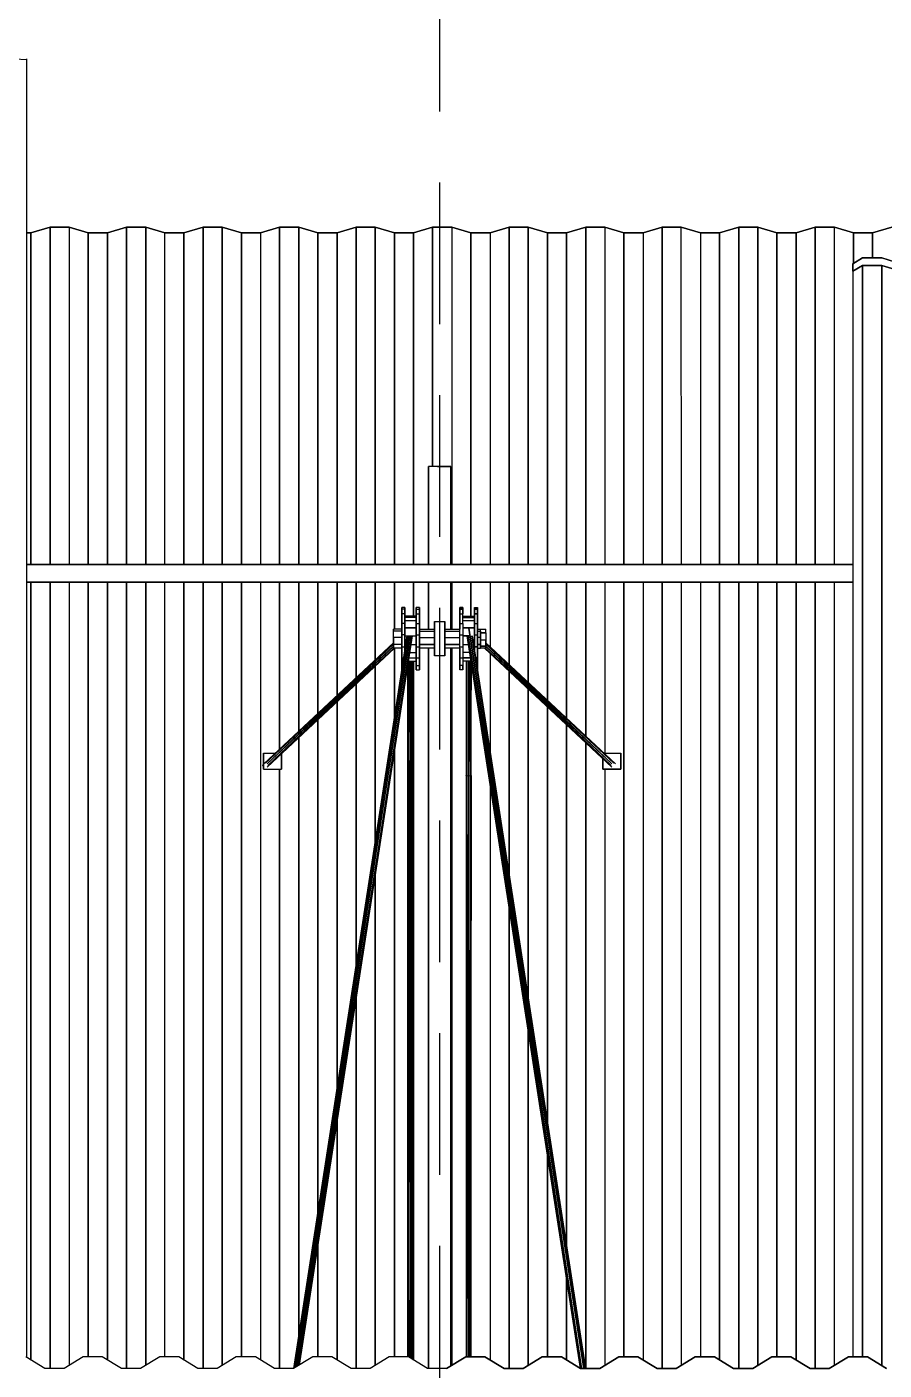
# Model space of a CAD drawing. Extents: x -43 to 90, y 6 to 81.
# Drawn here: x -14.69 to -10.85, y 22.98 to 29 of the extents above; entities that cross this region are included whole.
import ezdxf

# ---------------------------------------------------------------- set-up
doc = ezdxf.new("R2010")
doc.units = 0
doc.header["$LTSCALE"] = 0.1
doc.header["$MEASUREMENT"] = 0
doc.linetypes.add('HIDDEN', pattern=[9.525, 6.35, -3.175])
doc.layers.add('cobertura nova', color=4, linetype='CONTINUOUS')
doc.layers.add('hachures cobertura', color=252, linetype='CONTINUOUS')

msp = doc.modelspace()

# ---------------------------------------------------------------- linework, layer by layer
at = {"layer": 'cobertura nova'}
for p, q in [((-14.7483, 28.8564), (-14.693, 28.8544)), ((-14.693, 28.8544), (-14.6931, 28.8569)), ((-14.693, 23.0405), (-14.693, 28.8544)), ((-14.589, 28.1027), (-14.6747, 28.0784)), ((-14.6747, 28.0784), (-14.589, 28.1027)), ((-14.5033, 28.1027), (-14.589, 28.1027)), ((-14.589, 28.1027), (-14.5033, 28.1027)), ((-14.4176, 28.0784), (-14.5033, 28.1027)), ((-14.5033, 28.1027), (-14.4176, 28.0784)), ((-14.2462, 28.1027), (-14.3319, 28.0784)), ((-14.3319, 28.0784), (-14.2462, 28.1027)), ((-14.1605, 28.1027), (-14.2462, 28.1027)), ((-14.2462, 28.1027), (-14.1605, 28.1027)), ((-14.0747, 28.0784), (-14.1605, 28.1027)), ((-14.1605, 28.1027), (-14.0747, 28.0784)), ((-13.9033, 28.1027), (-13.989, 28.0784)), ((-13.989, 28.0784), (-13.9033, 28.1027)), ((-13.8176, 28.1027), (-13.9033, 28.1027)), ((-13.9033, 28.1027), (-13.8176, 28.1027)), ((-13.7319, 28.0784), (-13.8176, 28.1027)), ((-13.8176, 28.1027), (-13.7319, 28.0784)), ((-13.5605, 28.1027), (-13.6462, 28.0784)), ((-13.6462, 28.0784), (-13.5605, 28.1027)), ((-13.4747, 28.1027), (-13.5605, 28.1027)), ((-13.5605, 28.1027), (-13.4747, 28.1027)), ((-13.389, 28.0784), (-13.4747, 28.1027)), ((-13.4747, 28.1027), (-13.389, 28.0784)), ((-13.2176, 28.1027), (-13.3033, 28.0784)), ((-13.3033, 28.0784), (-13.2176, 28.1027)), ((-13.1319, 28.1027), (-13.2176, 28.1027)), ((-13.2176, 28.1027), (-13.1319, 28.1027)), ((-13.0462, 28.0784), (-13.1319, 28.1027)), ((-13.1319, 28.1027), (-13.0462, 28.0784)), ((-12.8747, 28.1027), (-12.9605, 28.0784)), ((-12.9605, 28.0784), (-12.8747, 28.1027)), ((-12.789, 28.1027), (-12.8747, 28.1027)), ((-12.8747, 28.1027), (-12.789, 28.1027)), ((-12.7033, 28.0784), (-12.789, 28.1027)), ((-12.789, 28.1027), (-12.7033, 28.0784)), ((-12.5319, 28.1027), (-12.6176, 28.0784)), ((-12.6176, 28.0784), (-12.5319, 28.1027)), ((-12.4462, 28.1027), (-12.5319, 28.1027)), ((-12.5319, 28.1027), (-12.4462, 28.1027)), ((-12.3605, 28.0784), (-12.4462, 28.1027)), ((-12.4462, 28.1027), (-12.3605, 28.0784)), ((-12.2747, 28.0784), (-12.189, 28.1028)), ((-12.189, 28.1027), (-12.2747, 28.0784)), ((-12.189, 28.1028), (-12.1033, 28.1028)), ((-12.1033, 28.1027), (-12.189, 28.1027)), ((-12.1033, 28.1028), (-12.0176, 28.0784)), ((-12.0176, 28.0784), (-12.1033, 28.1027)), ((-11.9319, 28.0784), (-11.8462, 28.1028)), ((-11.8462, 28.1027), (-11.9319, 28.0784)), ((-11.8462, 28.1028), (-11.7605, 28.1028)), ((-11.7605, 28.1027), (-11.8462, 28.1027)), ((-11.7605, 28.1028), (-11.6747, 28.0784)), ((-11.6747, 28.0784), (-11.7605, 28.1027)), ((-11.589, 28.0784), (-11.5033, 28.1028)), ((-11.5033, 28.1027), (-11.589, 28.0784)), ((-11.5033, 28.1028), (-11.4176, 28.1028)), ((-11.4176, 28.1027), (-11.5033, 28.1027)), ((-11.4176, 28.1028), (-11.3319, 28.0784)), ((-11.3319, 28.0784), (-11.4176, 28.1027)), ((-11.2462, 28.0784), (-11.1605, 28.1028)), ((-11.1605, 28.1027), (-11.2462, 28.0784)), ((-11.1605, 28.1028), (-11.0747, 28.1028)), ((-11.0747, 28.1027), (-11.1605, 28.1027)), ((-11.0747, 28.1028), (-10.989, 28.0784)), ((-10.989, 28.0784), (-11.0747, 28.1027)), ((-10.9033, 28.0784), (-10.8176, 28.1028)), ((-10.8176, 28.1027), (-10.9033, 28.0784)), ((-14.6747, 28.0784), (-14.693, 28.0784)), ((-14.693, 28.0784), (-14.6747, 28.0784)), ((-14.6747, 28.0784), (-14.6747, 26.5929)), ((-14.3319, 28.0784), (-14.4176, 28.0784)), ((-14.4176, 28.0784), (-14.3319, 28.0784)), ((-13.989, 28.0784), (-14.0747, 28.0784)), ((-14.0747, 28.0784), (-13.989, 28.0784)), ((-13.9033, 28.0716), (-13.9033, 28.0716)), ((-13.9033, 28.0716), (-13.9033, 28.0716)), ((-13.6462, 28.0784), (-13.7319, 28.0784)), ((-13.7319, 28.0784), (-13.6462, 28.0784)), ((-13.5605, 28.0716), (-13.5605, 28.0716)), ((-13.5605, 28.0716), (-13.5605, 28.0716)), ((-13.3033, 28.0784), (-13.389, 28.0784)), ((-13.389, 28.0784), (-13.3033, 28.0784)), ((-12.9605, 28.0784), (-13.0462, 28.0784)), ((-13.0462, 28.0784), (-12.9605, 28.0784)), ((-12.8747, 28.0716), (-12.8747, 28.0716)), ((-12.8747, 28.0716), (-12.8747, 28.0716)), ((-12.6176, 28.0784), (-12.7033, 28.0784)), ((-12.7033, 28.0784), (-12.6176, 28.0784)), ((-12.7033, 28.0473), (-12.7033, 28.0473)), ((-12.7033, 28.0473), (-12.7033, 28.0473)), ((-12.5319, 28.0716), (-12.5319, 28.0716)), ((-12.5319, 28.0716), (-12.5319, 28.0716)), ((-12.2747, 28.0784), (-12.3605, 28.0784)), ((-12.3605, 28.0784), (-12.2747, 28.0784)), ((-12.189, 28.0716), (-12.189, 28.0716)), ((-12.189, 28.0716), (-12.189, 28.0716)), ((-11.9319, 28.0784), (-12.0176, 28.0784)), ((-12.0176, 28.0784), (-11.9319, 28.0784)), ((-11.589, 28.0784), (-11.6747, 28.0784)), ((-11.6747, 28.0784), (-11.589, 28.0784)), ((-11.5033, 28.0716), (-11.5033, 28.0716)), ((-11.5033, 28.0716), (-11.5033, 28.0716)), ((-11.2462, 28.0784), (-11.3319, 28.0784)), ((-11.3319, 28.0784), (-11.2462, 28.0784)), ((-10.9033, 28.0784), (-10.989, 28.0784)), ((-10.989, 28.0784), (-10.9033, 28.0784)), ((-10.9919, 27.9396), (-10.9484, 27.9658)), ((-10.9484, 27.9657), (-10.9919, 27.9395)), ((-10.9919, 27.9396), (-10.9919, 23.0433)), ((-10.9918, 27.906), (-10.9919, 27.9396)), ((-10.9919, 27.9395), (-10.9918, 27.906)), ((-10.9483, 27.9322), (-10.9918, 27.906)), ((-10.9918, 27.906), (-10.9483, 27.9322)), ((-10.9484, 27.9657), (-10.9484, 27.9658)), ((-10.9484, 27.9658), (-10.8627, 27.9658)), ((-10.8627, 27.9657), (-10.9484, 27.9657)), ((-10.8626, 27.9322), (-10.9483, 27.9322)), ((-10.9483, 27.9322), (-10.9483, 27.9322)), ((-10.9483, 27.9322), (-10.8626, 27.9322)), ((-10.8627, 27.9658), (-10.8627, 27.9657)), ((-10.8627, 27.9658), (-10.777, 27.9396)), ((-10.777, 27.9396), (-10.8627, 27.9657)), ((-10.7769, 27.906), (-10.8626, 27.9322)), ((-10.8626, 27.9322), (-10.8626, 27.9322)), ((-10.8626, 27.9322), (-10.7769, 27.906)), ((-10.9918, 27.906), (-10.9918, 23.0433)), ((-12.8935, 26.5929), (-12.8935, 27.0307)), ((-12.8935, 27.0307), (-12.8935, 26.5929)), ((-12.8935, 27.0307), (-12.8935, 27.0307)), ((-12.8935, 27.0307), (-12.8935, 27.0307)), ((-12.8935, 27.0307), (-12.8935, 26.5929)), ((-12.8935, 27.0307), (-12.8935, 26.5929)), ((-12.8535, 27.0307), (-12.8935, 27.0307)), ((-12.8935, 27.0307), (-12.8935, 27.0307)), ((-12.8535, 27.0307), (-12.8935, 27.0307)), ((-12.8935, 27.0307), (-12.8935, 26.5929)), ((-12.8335, 27.0307), (-12.8535, 27.0307)), ((-12.8335, 27.0307), (-12.8535, 27.0307)), ((-12.8535, 27.0307), (-12.8535, 27.0307)), ((-12.8535, 27.0307), (-12.8335, 27.0307)), ((-12.8535, 27.0307), (-12.8335, 27.0307)), ((-12.7935, 27.0307), (-12.8335, 27.0307)), ((-12.8335, 27.0307), (-12.7935, 27.0307)), ((-12.8335, 27.0307), (-12.8335, 27.0307)), ((-12.8335, 27.0307), (-12.8335, 27.0307)), ((-12.7935, 26.5929), (-12.7935, 27.0307)), ((-12.7935, 27.0307), (-12.7935, 26.5929)), ((-10.9919, 26.5929), (-14.693, 26.5929)), ((-10.9919, 26.5929), (-14.693, 26.5929)), ((-14.693, 26.5929), (-10.9919, 26.5929)), ((-14.693, 26.5129), (-10.9919, 26.5129)), ((-10.9919, 26.5129), (-14.693, 26.5129)), ((-14.6747, 26.5129), (-14.6747, 23.0294)), ((-12.8935, 26.3022), (-12.8935, 26.5129)), ((-12.8935, 26.5129), (-12.8935, 26.3022)), ((-12.8935, 26.5129), (-12.8935, 26.3022)), ((-12.8935, 26.5129), (-12.8935, 26.3022)), ((-12.8935, 26.5129), (-12.8935, 26.3022)), ((-12.7935, 26.3022), (-12.7935, 26.5129)), ((-12.7935, 26.5129), (-12.7935, 26.3022)), ((-13.0135, 26.3991), (-13.0135, 26.3991)), ((-13.0135, 26.3991), (-13.0135, 26.379)), ((-13.0135, 26.3923), (-13.0135, 26.3991)), ((-13.0135, 26.3991), (-13.0135, 26.3923)), ((-13.0135, 26.3991), (-13.0135, 26.379)), ((-13.0135, 26.3923), (-13.0135, 26.3991)), ((-12.999, 26.3991), (-13.0135, 26.3991)), ((-13.0135, 26.3991), (-13.0135, 26.3923)), ((-13.0135, 26.379), (-13.0135, 26.3991)), ((-13.0135, 26.3923), (-13.0135, 26.3923)), ((-13.0135, 26.3709), (-13.0135, 26.3923)), ((-13.0135, 26.3923), (-13.0135, 26.3709)), ((-13.0135, 26.3709), (-13.0135, 26.3923)), ((-12.999, 26.3923), (-13.0135, 26.3923)), ((-13.0135, 26.3923), (-13.0135, 26.3709)), ((-13.0135, 26.379), (-13.0135, 26.379)), ((-13.0135, 26.379), (-13.0135, 26.3457)), ((-13.0135, 26.379), (-13.0135, 26.3457)), ((-13.0135, 26.379), (-13.0135, 26.379)), ((-13.0135, 26.379), (-13.0135, 26.379)), ((-13.0135, 26.3709), (-13.0135, 26.3709)), ((-13.0135, 26.328), (-13.0135, 26.3709)), ((-13.0135, 26.3709), (-13.0135, 26.328)), ((-13.0135, 26.328), (-13.0135, 26.3709)), ((-12.999, 26.3709), (-13.0135, 26.3709)), ((-13.0135, 26.3709), (-13.0135, 26.328)), ((-12.999, 26.3991), (-12.999, 26.3923)), ((-12.999, 26.3923), (-12.999, 26.3991)), ((-12.999, 26.3923), (-12.999, 26.3709)), ((-12.999, 26.3709), (-12.999, 26.3923)), ((-12.999, 26.3709), (-12.999, 26.328)), ((-12.999, 26.328), (-12.999, 26.3709)), ((-12.9479, 26.3603), (-12.999, 26.3603)), ((-12.9479, 26.3554), (-12.999, 26.3554)), ((-12.9479, 26.379), (-12.9479, 26.3991)), ((-12.9479, 26.3991), (-12.9479, 26.3923)), ((-12.9479, 26.3923), (-12.9479, 26.3991)), ((-12.9479, 26.3991), (-12.9479, 26.3991)), ((-12.9479, 26.3923), (-12.9479, 26.3991)), ((-12.9335, 26.3991), (-12.9479, 26.3991)), ((-12.9479, 26.3991), (-12.9479, 26.3923)), ((-12.9479, 26.379), (-12.9479, 26.3991)), ((-12.9479, 26.3991), (-12.9479, 26.3991)), ((-12.9479, 26.3991), (-12.9479, 26.379)), ((-12.9479, 26.3923), (-12.9479, 26.3709)), ((-12.9479, 26.3923), (-12.9479, 26.3923)), ((-12.9479, 26.3709), (-12.9479, 26.3923)), ((-12.9479, 26.3709), (-12.9479, 26.3923)), ((-12.9479, 26.3923), (-12.9335, 26.3923)), ((-12.9479, 26.3923), (-12.9479, 26.3709)), ((-12.9479, 26.379), (-12.9479, 26.379)), ((-12.9479, 26.379), (-12.9479, 26.3603)), ((-12.9479, 26.3603), (-12.9479, 26.379)), ((-12.9479, 26.379), (-12.9479, 26.379)), ((-12.9479, 26.3603), (-12.9479, 26.379)), ((-12.9479, 26.379), (-12.9479, 26.379)), ((-12.9479, 26.3603), (-12.9479, 26.3709)), ((-12.9479, 26.3709), (-12.9479, 26.3709)), ((-12.9479, 26.3709), (-12.9479, 26.3709)), ((-12.9479, 26.328), (-12.9479, 26.3709)), ((-12.9479, 26.3709), (-12.9335, 26.3709)), ((-12.9479, 26.3709), (-12.9479, 26.328)), ((-12.9479, 26.3554), (-12.9479, 26.3603)), ((-12.9479, 26.34), (-12.9479, 26.3554)), ((-12.9335, 26.3923), (-12.9335, 26.3991)), ((-12.9335, 26.3991), (-12.9335, 26.3923)), ((-12.9335, 26.3709), (-12.9335, 26.3923)), ((-12.9335, 26.3923), (-12.9335, 26.3709)), ((-12.9335, 26.328), (-12.9335, 26.3709)), ((-12.9335, 26.3709), (-12.9335, 26.328)), ((-12.7535, 26.3991), (-12.7535, 26.3991)), ((-12.7535, 26.3923), (-12.7535, 26.3991)), ((-12.7535, 26.3991), (-12.7535, 26.379)), ((-12.7535, 26.379), (-12.7535, 26.3991)), ((-12.7535, 26.3991), (-12.7535, 26.3923)), ((-12.7535, 26.3991), (-12.739, 26.3991)), ((-12.7535, 26.379), (-12.7535, 26.3991)), ((-12.7535, 26.3923), (-12.7535, 26.3991)), ((-12.739, 26.3991), (-12.7535, 26.3991)), ((-12.7535, 26.3991), (-12.7535, 26.3923)), ((-12.7535, 26.3923), (-12.7535, 26.3923)), ((-12.7535, 26.3709), (-12.7535, 26.3923)), ((-12.7535, 26.3923), (-12.7535, 26.3709)), ((-12.739, 26.3923), (-12.7535, 26.3923)), ((-12.7535, 26.3923), (-12.7535, 26.3709)), ((-12.7535, 26.3709), (-12.7535, 26.3923)), ((-12.7535, 26.3923), (-12.7535, 26.3923)), ((-12.7535, 26.3923), (-12.739, 26.3923)), ((-12.7535, 26.379), (-12.7535, 26.379)), ((-12.7535, 26.379), (-12.7535, 26.3457)), ((-12.7535, 26.3457), (-12.7535, 26.379)), ((-12.7535, 26.379), (-12.7535, 26.379)), ((-12.7535, 26.3457), (-12.7535, 26.379)), ((-12.7535, 26.3709), (-12.7535, 26.3709)), ((-12.7535, 26.328), (-12.7535, 26.3709)), ((-12.7535, 26.3709), (-12.7535, 26.328)), ((-12.7535, 26.3709), (-12.739, 26.3709)), ((-12.7535, 26.328), (-12.7535, 26.3709)), ((-12.739, 26.3991), (-12.739, 26.3923)), ((-12.739, 26.379), (-12.739, 26.3991)), ((-12.739, 26.3923), (-12.739, 26.3991)), ((-12.739, 26.3709), (-12.739, 26.3923)), ((-12.739, 26.3923), (-12.739, 26.3709)), ((-12.739, 26.3709), (-12.739, 26.379)), ((-12.739, 26.328), (-12.739, 26.3709)), ((-12.739, 26.3603), (-12.6879, 26.3603)), ((-12.739, 26.3554), (-12.6879, 26.3554)), ((-12.6879, 26.3554), (-12.739, 26.3554)), ((-12.6879, 26.3991), (-12.6879, 26.3991)), ((-12.6879, 26.3923), (-12.6879, 26.3991)), ((-12.6879, 26.3991), (-12.6879, 26.379)), ((-12.6879, 26.379), (-12.6879, 26.3991)), ((-12.6879, 26.3991), (-12.6879, 26.379)), ((-12.6879, 26.3923), (-12.6879, 26.3991)), ((-12.6879, 26.3991), (-12.6735, 26.3991)), ((-12.6879, 26.3991), (-12.6879, 26.3923)), ((-12.6879, 26.3923), (-12.6879, 26.3923)), ((-12.6879, 26.3709), (-12.6879, 26.3923)), ((-12.6879, 26.3709), (-12.6879, 26.3923)), ((-12.6879, 26.3923), (-12.6735, 26.3923)), ((-12.6735, 26.3923), (-12.6879, 26.3923)), ((-12.6879, 26.3923), (-12.6879, 26.3709)), ((-12.6879, 26.379), (-12.6879, 26.379)), ((-12.6879, 26.3603), (-12.6879, 26.379)), ((-12.6879, 26.379), (-12.6879, 26.379)), ((-12.6879, 26.379), (-12.6879, 26.3603)), ((-12.6879, 26.3709), (-12.6879, 26.3709)), ((-12.6879, 26.3603), (-12.6879, 26.3709)), ((-12.6735, 26.3709), (-12.6879, 26.3709)), ((-12.6879, 26.3709), (-12.6879, 26.328)), ((-12.6879, 26.328), (-12.6879, 26.3709)), ((-12.6879, 26.3709), (-12.6735, 26.3709)), ((-12.6879, 26.3554), (-12.6879, 26.3603)), ((-12.6879, 26.34), (-12.6879, 26.3554)), ((-12.6735, 26.3923), (-12.6735, 26.3991)), ((-12.6735, 26.3991), (-12.6735, 26.3923)), ((-12.6735, 26.3923), (-12.6735, 26.3709)), ((-12.6735, 26.3709), (-12.6735, 26.3923)), ((-12.6735, 26.328), (-12.6735, 26.3709)), ((-12.6735, 26.3709), (-12.6734, 26.328)), ((-13.0135, 26.3022), (-13.0498, 26.3022)), ((-13.0498, 26.3022), (-13.0498, 26.2936)), ((-13.0498, 26.286), (-13.0498, 26.3022)), ((-13.0498, 26.2936), (-13.0498, 26.3022)), ((-13.0135, 26.2936), (-13.0498, 26.2936)), ((-13.0498, 26.2653), (-13.0498, 26.2936)), ((-13.0135, 26.3022), (-13.0268, 26.3022)), ((-13.0135, 26.3457), (-13.0135, 26.3457)), ((-13.0135, 26.3457), (-13.0135, 26.3022)), ((-13.0135, 26.3022), (-13.0135, 26.3457)), ((-13.0135, 26.3457), (-13.0135, 26.3022)), ((-13.0135, 26.3457), (-13.0135, 26.3457)), ((-13.0135, 26.3457), (-13.0135, 26.3457)), ((-13.0135, 26.328), (-13.0135, 26.328)), ((-13.0135, 26.328), (-13.0135, 26.3022)), ((-13.0135, 26.3022), (-13.0135, 26.328)), ((-13.0135, 26.2776), (-13.0135, 26.328)), ((-12.999, 26.328), (-13.0135, 26.328)), ((-13.0135, 26.328), (-13.0135, 26.2776)), ((-13.0135, 26.2936), (-13.0135, 26.3022)), ((-13.0135, 26.3022), (-13.0135, 26.2936)), ((-13.0135, 26.2959), (-13.0135, 26.2959)), ((-13.0135, 26.2653), (-13.0135, 26.2936)), ((-13.0135, 26.2936), (-13.0135, 26.2653)), ((-12.9479, 26.34), (-12.999, 26.34)), ((-12.999, 26.328), (-12.999, 26.2776)), ((-12.999, 26.2776), (-12.999, 26.328)), ((-12.999, 26.309), (-12.9479, 26.309)), ((-12.9479, 26.309), (-12.999, 26.309)), ((-12.9854, 26.309), (-12.9854, 26.309)), ((-12.9849, 26.309), (-12.9849, 26.309)), ((-12.9835, 26.309), (-12.9835, 26.309)), ((-12.9821, 26.309), (-12.9821, 26.309)), ((-12.9793, 26.309), (-12.9793, 26.309)), ((-12.9742, 26.309), (-12.9742, 26.309)), ((-12.9717, 26.309), (-12.9717, 26.309)), ((-12.9662, 26.309), (-12.9662, 26.309)), ((-12.9635, 26.309), (-12.9635, 26.309)), ((-12.9632, 26.309), (-12.9632, 26.309)), ((-12.9629, 26.309), (-12.9629, 26.309)), ((-12.9479, 26.3457), (-12.9479, 26.3457)), ((-12.9479, 26.309), (-12.9479, 26.34)), ((-12.9479, 26.2776), (-12.9479, 26.328)), ((-12.9479, 26.328), (-12.9335, 26.328)), ((-12.9479, 26.328), (-12.9479, 26.2776)), ((-12.9479, 26.309), (-12.9479, 26.309)), ((-12.9479, 26.2776), (-12.9479, 26.309)), ((-12.9479, 26.2959), (-12.9479, 26.2959)), ((-12.9335, 26.2776), (-12.9335, 26.328)), ((-12.9335, 26.328), (-12.9335, 26.2776)), ((-12.9335, 26.3022), (-12.8669, 26.3022)), ((-12.9335, 26.2936), (-12.8669, 26.2936)), ((-12.8669, 26.3374), (-12.8669, 26.3374)), ((-12.8669, 26.3374), (-12.82, 26.3374)), ((-12.8669, 26.3374), (-12.8669, 26.3374)), ((-12.8669, 26.3022), (-12.8669, 26.3374)), ((-12.8669, 26.1837), (-12.8669, 26.3374)), ((-12.8669, 26.3374), (-12.8669, 26.1837)), ((-12.82, 26.3374), (-12.82, 26.1837)), ((-12.82, 26.1837), (-12.82, 26.3374)), ((-12.82, 26.3022), (-12.7535, 26.3022)), ((-12.82, 26.2936), (-12.7535, 26.2936)), ((-12.7535, 26.3457), (-12.7535, 26.3457)), ((-12.7535, 26.3457), (-12.7535, 26.3022)), ((-12.7535, 26.3022), (-12.7535, 26.3457)), ((-12.7535, 26.3457), (-12.7535, 26.3457)), ((-12.7535, 26.3022), (-12.7535, 26.3457)), ((-12.7535, 26.328), (-12.7535, 26.328)), ((-12.7535, 26.3022), (-12.7535, 26.328)), ((-12.7535, 26.328), (-12.7535, 26.3022)), ((-12.7535, 26.328), (-12.739, 26.328)), ((-12.7535, 26.2776), (-12.7535, 26.328)), ((-12.7535, 26.2936), (-12.7535, 26.3022)), ((-12.7535, 26.2959), (-12.7535, 26.2959)), ((-12.7535, 26.2653), (-12.7535, 26.2936)), ((-12.6879, 26.34), (-12.739, 26.34)), ((-12.739, 26.328), (-12.739, 26.2776)), ((-12.739, 26.309), (-12.6879, 26.309)), ((-12.6879, 26.309), (-12.739, 26.309)), ((-12.724, 26.309), (-12.724, 26.309)), ((-12.724, 26.309), (-12.724, 26.309)), ((-12.7221, 26.309), (-12.7221, 26.309)), ((-12.7207, 26.309), (-12.7207, 26.309)), ((-12.7184, 26.309), (-12.7184, 26.309)), ((-12.7127, 26.309), (-12.7127, 26.309)), ((-12.7127, 26.3066), (-12.1992, 22.9916)), ((-12.2059, 22.9916), (-12.7127, 26.3066)), ((-12.7111, 26.309), (-12.7111, 26.309)), ((-12.7048, 26.309), (-12.7048, 26.309)), ((-12.7021, 26.309), (-12.7021, 26.309)), ((-12.6879, 26.3457), (-12.6879, 26.3457)), ((-12.6879, 26.309), (-12.6879, 26.34)), ((-12.6879, 26.328), (-12.6735, 26.328)), ((-12.6879, 26.328), (-12.6879, 26.2776)), ((-12.6879, 26.2776), (-12.6879, 26.328)), ((-12.6735, 26.2776), (-12.6735, 26.328)), ((-12.6735, 26.3022), (-12.6601, 26.3022)), ((-12.6735, 26.2936), (-12.6601, 26.2936)), ((-12.6734, 26.328), (-12.6734, 26.2776)), ((-12.6601, 26.3022), (-12.6371, 26.3022)), ((-12.6601, 26.2936), (-12.6601, 26.3022)), ((-12.6601, 26.2653), (-12.6601, 26.2936)), ((-12.6601, 26.2936), (-12.6601, 26.2653)), ((-12.6371, 26.286), (-12.6371, 26.3022)), ((-13.0498, 26.241), (-13.6318, 25.6998)), ((-13.0498, 26.2406), (-13.6239, 25.703)), ((-13.0498, 26.2364), (-13.6239, 25.703)), ((-13.6159, 25.6998), (-13.0498, 26.2351)), ((-13.4975, 22.9918), (-12.9893, 26.2727)), ((-12.985, 26.2727), (-13.4966, 22.9924)), ((-12.985, 26.2727), (-13.4929, 22.9946)), ((-12.9767, 26.2727), (-13.491, 22.9957)), ((-13.4837, 23.0001), (-12.9766, 26.2727)), ((-12.9691, 26.2727), (-13.482, 23.0011)), ((-13.4754, 23.0051), (-12.9691, 26.2727)), ((-12.9668, 26.2727), (-13.4749, 23.0054)), ((-12.9668, 26.2727), (-13.4727, 23.0067)), ((-13.0498, 26.286), (-13.0498, 26.286)), ((-13.0498, 26.2544), (-13.0498, 26.286)), ((-13.0135, 26.2653), (-13.0498, 26.2653)), ((-13.0498, 26.2653), (-13.0498, 26.2337)), ((-13.0498, 26.2653), (-13.0498, 26.2653)), ((-13.0498, 26.2337), (-13.0498, 26.2653)), ((-13.0498, 26.2544), (-13.0498, 26.2544)), ((-13.0498, 26.2261), (-13.0498, 26.2544)), ((-13.0135, 26.2337), (-13.0498, 26.2337)), ((-13.0498, 26.2337), (-13.0498, 26.2175)), ((-13.0498, 26.2175), (-13.0498, 26.2337)), ((-13.0135, 26.2238), (-13.0135, 26.2776)), ((-12.999, 26.2776), (-13.0135, 26.2776)), ((-13.0135, 26.2776), (-13.0135, 26.2238)), ((-13.0135, 26.2337), (-13.0135, 26.2653)), ((-13.0135, 26.2653), (-13.0135, 26.2337)), ((-13.0135, 26.2421), (-13.0135, 26.2421)), ((-13.0135, 26.2175), (-13.0135, 26.2337)), ((-12.999, 26.2776), (-12.999, 26.2238)), ((-12.999, 26.2238), (-12.999, 26.2776)), ((-12.999, 26.2727), (-12.9479, 26.2727)), ((-12.999, 26.2727), (-12.999, 26.2338)), ((-12.999, 26.2338), (-12.9953, 26.2338)), ((-12.9728, 26.2338), (-12.9479, 26.2338)), ((-12.9479, 26.2238), (-12.9479, 26.2776)), ((-12.9479, 26.2776), (-12.9335, 26.2776)), ((-12.9479, 26.2776), (-12.9479, 26.2238)), ((-12.9479, 26.1979), (-12.9479, 26.2338)), ((-12.9335, 26.2238), (-12.9335, 26.2776)), ((-12.9335, 26.2776), (-12.9335, 26.2238)), ((-12.9335, 26.2653), (-12.8669, 26.2653)), ((-12.9335, 26.2653), (-12.9335, 26.2337)), ((-12.9335, 26.2337), (-12.8669, 26.2337)), ((-12.8669, 26.2337), (-12.9335, 26.2337)), ((-12.82, 26.2653), (-12.7535, 26.2653)), ((-12.82, 26.2337), (-12.7535, 26.2337)), ((-12.7535, 26.2337), (-12.82, 26.2337)), ((-12.7535, 26.2238), (-12.7535, 26.2776)), ((-12.7535, 26.2776), (-12.739, 26.2776)), ((-12.7535, 26.2337), (-12.7535, 26.2653)), ((-12.7535, 26.2421), (-12.7535, 26.2421)), ((-12.7535, 26.2175), (-12.7535, 26.2337)), ((-12.739, 26.2776), (-12.739, 26.2238)), ((-12.7075, 26.2727), (-12.739, 26.2727)), ((-12.739, 26.2727), (-12.739, 26.2338)), ((-12.739, 26.2727), (-12.7075, 26.2727)), ((-12.739, 26.2338), (-12.7141, 26.2338)), ((-12.2118, 22.9916), (-12.7201, 26.2727)), ((-12.2109, 22.9916), (-12.7159, 26.2727)), ((-12.7158, 26.2727), (-12.2076, 22.9916)), ((-12.7, 26.2727), (-12.1977, 22.9916)), ((-12.6999, 26.2727), (-12.1917, 22.9916)), ((-12.6976, 26.2727), (-12.1912, 22.9916)), ((-12.6976, 26.2727), (-12.1893, 22.9916)), ((-12.6916, 26.2338), (-12.6879, 26.2338)), ((-12.6879, 26.2776), (-12.6735, 26.2776)), ((-12.6879, 26.2776), (-12.6879, 26.2238)), ((-12.6879, 26.2238), (-12.6879, 26.2776)), ((-12.6879, 26.2098), (-12.6879, 26.2338)), ((-12.6735, 26.2238), (-12.6735, 26.2776)), ((-12.6601, 26.2653), (-12.6735, 26.2653)), ((-12.6735, 26.2337), (-12.6601, 26.2337)), ((-12.6601, 26.2337), (-12.6735, 26.2337)), ((-12.6734, 26.2776), (-12.6734, 26.2238)), ((-12.6601, 26.286), (-12.6371, 26.286)), ((-12.6371, 26.286), (-12.6601, 26.286)), ((-12.6601, 26.2337), (-12.6601, 26.2653)), ((-12.6601, 26.2653), (-12.6601, 26.2337)), ((-12.6601, 26.2544), (-12.6371, 26.2544)), ((-12.6601, 26.2337), (-12.6601, 26.2337)), ((-12.6601, 26.2175), (-12.6601, 26.2337)), ((-12.6601, 26.2337), (-12.6601, 26.2175)), ((-12.6371, 26.286), (-12.6371, 26.2544)), ((-12.6371, 26.2544), (-12.6371, 26.2261)), ((-12.6371, 26.2261), (-12.6371, 26.2544)), ((-12.0552, 25.6998), (-12.6371, 26.241)), ((-12.0631, 25.703), (-12.6371, 26.2406)), ((-12.6371, 26.2364), (-12.0631, 25.703)), ((-12.0711, 25.6998), (-12.6371, 26.2351)), ((-13.0498, 26.2262), (-13.6159, 25.6998)), ((-13.6159, 25.6844), (-13.0482, 26.2175)), ((-13.6159, 25.6844), (-13.045, 26.2175)), ((-13.6126, 25.6921), (-13.0498, 26.2249)), ((-13.6126, 25.6921), (-13.0488, 26.2175)), ((-13.0498, 26.2261), (-13.0498, 26.2261)), ((-13.0498, 26.2175), (-13.0498, 26.2261)), ((-13.0135, 26.2175), (-13.0498, 26.2175)), ((-13.0462, 26.2164), (-13.0462, 25.9055)), ((-13.0135, 26.174), (-13.0135, 26.2238)), ((-13.0135, 26.2238), (-12.999, 26.2238)), ((-13.0135, 26.2238), (-13.0135, 26.174)), ((-13.0135, 26.2175), (-13.0135, 26.1917)), ((-13.0135, 26.2175), (-13.0135, 26.174)), ((-13.0135, 26.1917), (-13.0135, 26.2175)), ((-13.0135, 26.174), (-13.0135, 26.2175)), ((-13.0135, 26.2175), (-13.0135, 26.1917)), ((-13.0135, 26.1917), (-13.0135, 26.1917)), ((-13.0135, 26.1917), (-13.0135, 26.1488)), ((-13.0135, 26.1488), (-13.0135, 26.1917)), ((-13.0135, 26.1917), (-13.0135, 26.1488)), ((-13.0135, 26.1917), (-13.0135, 26.1917)), ((-13.0135, 26.174), (-13.0135, 26.174)), ((-13.0135, 26.1407), (-13.0135, 26.174)), ((-13.0135, 26.174), (-13.0135, 26.1407)), ((-13.0135, 26.1407), (-13.0135, 26.174)), ((-13.0135, 26.174), (-13.0046, 26.174)), ((-13.0135, 26.174), (-13.0135, 26.1407)), ((-12.999, 26.2238), (-12.999, 26.2098)), ((-12.999, 26.2098), (-12.999, 26.2238)), ((-12.9821, 26.1739), (-12.9479, 26.1739)), ((-12.9784, 26.1979), (-12.9479, 26.1979)), ((-12.9479, 26.174), (-12.9479, 26.2238)), ((-12.9479, 26.2238), (-12.9335, 26.2238)), ((-12.9479, 26.2238), (-12.9479, 26.174)), ((-12.9479, 26.1739), (-12.9479, 26.1979)), ((-12.9479, 26.1968), (-12.9479, 26.1917)), ((-12.9479, 26.1917), (-12.9479, 26.1739)), ((-12.9479, 26.1917), (-12.9479, 26.1917)), ((-12.9479, 26.1407), (-12.9479, 26.174)), ((-12.9479, 26.174), (-12.9335, 26.174)), ((-12.9479, 26.174), (-12.9479, 26.1407)), ((-12.9479, 26.1594), (-12.9479, 26.1739)), ((-12.9335, 26.174), (-12.9335, 26.2238)), ((-12.9335, 26.2238), (-12.9335, 26.174)), ((-12.8669, 26.2175), (-12.9335, 26.2175)), ((-12.9335, 26.1407), (-12.9335, 26.174)), ((-12.9335, 26.174), (-12.9335, 26.1407)), ((-12.8935, 22.9917), (-12.8935, 26.2175)), ((-12.8935, 26.2175), (-12.8935, 22.9917)), ((-12.8935, 26.2175), (-12.8935, 22.9917)), ((-12.8935, 26.2175), (-12.8935, 22.9917)), ((-12.8935, 26.2175), (-12.8935, 22.9917)), ((-12.8669, 26.1837), (-12.8669, 26.2175)), ((-12.8669, 26.1837), (-12.8669, 26.1837)), ((-12.8669, 26.1837), (-12.8669, 26.1837)), ((-12.82, 26.1837), (-12.8669, 26.1837)), ((-12.7535, 26.2175), (-12.82, 26.2175)), ((-12.7935, 23.0028), (-12.7935, 26.2175)), ((-12.7935, 26.2175), (-12.7935, 23.0028)), ((-12.7535, 26.174), (-12.7535, 26.2238)), ((-12.7535, 26.2238), (-12.739, 26.2238)), ((-12.7535, 26.2175), (-12.7535, 26.1917)), ((-12.7535, 26.1917), (-12.7535, 26.2175)), ((-12.7535, 26.2175), (-12.7535, 26.174)), ((-12.7535, 26.1917), (-12.7535, 26.2175)), ((-12.7535, 26.174), (-12.7535, 26.2175)), ((-12.7535, 26.1917), (-12.7535, 26.1917)), ((-12.7535, 26.1917), (-12.7535, 26.1488)), ((-12.7535, 26.1488), (-12.7535, 26.1917)), ((-12.7535, 26.1917), (-12.7535, 26.1917)), ((-12.7535, 26.1488), (-12.7535, 26.1917)), ((-12.7535, 26.1917), (-12.7535, 26.1917)), ((-12.7535, 26.1407), (-12.7535, 26.174)), ((-12.7535, 26.174), (-12.7535, 26.174)), ((-12.7535, 26.174), (-12.7535, 26.1407)), ((-12.7535, 26.174), (-12.739, 26.174)), ((-12.7535, 26.174), (-12.7535, 26.1407)), ((-12.7535, 26.1407), (-12.7535, 26.174)), ((-12.7535, 26.174), (-12.7535, 26.174)), ((-12.739, 26.2238), (-12.739, 26.174)), ((-12.7085, 26.1979), (-12.739, 26.1979)), ((-12.739, 26.174), (-12.739, 26.1407)), ((-12.7048, 26.1739), (-12.739, 26.1739)), ((-12.739, 26.1739), (-12.7048, 26.1739)), ((-12.7127, 26.1739), (-12.7127, 26.1739)), ((-12.7058, 26.1739), (-12.7058, 26.1739)), ((-12.6879, 26.2238), (-12.6879, 26.2238)), ((-12.6879, 26.2238), (-12.6735, 26.2238)), ((-12.6879, 26.2097), (-12.6879, 26.2238)), ((-12.6735, 26.2238), (-12.6879, 26.2238)), ((-12.6879, 26.2238), (-12.6879, 26.2098)), ((-12.6735, 26.174), (-12.6823, 26.174)), ((-12.6823, 26.174), (-12.6735, 26.174)), ((-12.6735, 26.174), (-12.6735, 26.2238)), ((-12.6734, 26.1917), (-12.6735, 26.2175)), ((-12.6735, 26.2175), (-12.6601, 26.2175)), ((-12.6735, 26.174), (-12.6735, 26.174)), ((-12.6735, 26.1407), (-12.6735, 26.174)), ((-12.6734, 26.2238), (-12.6734, 26.174)), ((-12.6734, 26.1488), (-12.6734, 26.1917)), ((-12.6734, 26.174), (-12.6734, 26.1407)), ((-12.6371, 26.2261), (-12.6601, 26.2261)), ((-12.6601, 26.2261), (-12.6371, 26.2261)), ((-12.6371, 26.2175), (-12.6601, 26.2175)), ((-12.0711, 25.6844), (-12.6419, 26.2175)), ((-12.6388, 26.2175), (-12.0711, 25.6844)), ((-12.0744, 25.6921), (-12.6381, 26.2175)), ((-12.6371, 26.2262), (-12.0711, 25.6998)), ((-12.6371, 26.2261), (-12.6371, 26.2261)), ((-12.6371, 26.2175), (-12.6371, 26.2261)), ((-12.6371, 26.2261), (-12.6371, 26.2261)), ((-12.6371, 26.2248), (-12.0744, 25.6921)), ((-13.1319, 26.1364), (-13.1319, 25.3522)), ((-13.0135, 26.1488), (-13.0135, 26.1488)), ((-13.0135, 26.1488), (-13.0135, 26.1274)), ((-13.0135, 26.1274), (-13.0135, 26.1488)), ((-13.0135, 26.1488), (-13.0135, 26.1274)), ((-13.0135, 26.1488), (-13.0135, 26.1488)), ((-13.0135, 26.1274), (-13.0135, 26.1488)), ((-13.0135, 26.1206), (-13.0135, 26.1407)), ((-13.0135, 26.1407), (-13.0135, 26.1407)), ((-13.0135, 26.1407), (-13.0135, 26.1206)), ((-13.0135, 26.1206), (-13.0135, 26.1407)), ((-13.0135, 26.1407), (-13.0097, 26.1407)), ((-13.0135, 26.1407), (-13.0135, 26.1206)), ((-13.0135, 26.1274), (-13.0135, 26.1274)), ((-13.0135, 26.1274), (-13.0135, 26.1206)), ((-13.0135, 26.1206), (-13.0135, 26.1274)), ((-13.0135, 26.1274), (-13.0135, 26.1206)), ((-13.0135, 26.1206), (-13.0135, 26.1206)), ((-13.0135, 26.1206), (-13.0128, 26.1206)), ((-12.9854, 25.6481), (-12.9854, 26.1523)), ((-12.9854, 26.1523), (-12.9854, 25.6481)), ((-12.9843, 26.1594), (-12.9479, 26.1594)), ((-12.9821, 26.1594), (-12.9821, 25.6508)), ((-12.9821, 25.6508), (-12.9755, 26.1594)), ((-12.9742, 26.1594), (-12.9742, 25.6519)), ((-12.9742, 25.6519), (-12.9676, 26.1594)), ((-12.9662, 25.6508), (-12.9662, 26.1594)), ((-12.963, 25.6481), (-12.963, 26.1594)), ((-12.9605, 26.1594), (-12.9604, 23.0294)), ((-12.9604, 23.0294), (-12.9605, 26.1594)), ((-12.9479, 26.1594), (-12.9479, 26.1488)), ((-12.9479, 26.1407), (-12.9479, 26.1594)), ((-12.9479, 26.1594), (-12.9479, 26.1407)), ((-12.9479, 26.1488), (-12.9479, 26.1594)), ((-12.9479, 26.1488), (-12.9479, 26.1594)), ((-12.9479, 26.1488), (-12.9479, 26.1488)), ((-12.9479, 26.1488), (-12.9479, 26.1488)), ((-12.9479, 26.1274), (-12.9479, 26.1488)), ((-12.9479, 26.1488), (-12.9479, 26.1274)), ((-12.9479, 26.1488), (-12.9479, 26.1488)), ((-12.9479, 26.1407), (-12.9479, 26.1407)), ((-12.9479, 26.1274), (-12.9479, 26.1407)), ((-12.9479, 26.1407), (-12.9479, 26.1206)), ((-12.9479, 26.1206), (-12.9479, 26.1407)), ((-12.9479, 26.1407), (-12.9335, 26.1407)), ((-12.9479, 26.1407), (-12.9479, 26.1206)), ((-12.9479, 26.1274), (-12.9479, 26.1274)), ((-12.9479, 26.1274), (-12.9479, 26.1274)), ((-12.9479, 26.1206), (-12.9479, 26.1274)), ((-12.9479, 26.1274), (-12.9479, 26.1206)), ((-12.9479, 26.1274), (-12.9479, 26.1274)), ((-12.9479, 26.1206), (-12.9479, 26.1206)), ((-12.9479, 26.1206), (-12.9335, 26.1206)), ((-12.9335, 26.1407), (-12.9335, 26.1206)), ((-12.9335, 26.1206), (-12.9335, 26.1407)), ((-12.9335, 26.1206), (-12.9335, 26.1274)), ((-12.7535, 26.1488), (-12.7535, 26.1488)), ((-12.7535, 26.1274), (-12.7535, 26.1488)), ((-12.7535, 26.1488), (-12.7535, 26.1488)), ((-12.7535, 26.1274), (-12.7535, 26.1488)), ((-12.7535, 26.1407), (-12.7535, 26.1407)), ((-12.7535, 26.1206), (-12.7535, 26.1407)), ((-12.7535, 26.1407), (-12.7535, 26.1206)), ((-12.739, 26.1407), (-12.7535, 26.1407)), ((-12.7535, 26.1407), (-12.7535, 26.1206)), ((-12.7535, 26.1206), (-12.7535, 26.1407)), ((-12.7535, 26.1274), (-12.7535, 26.1274)), ((-12.7535, 26.1206), (-12.7535, 26.1274)), ((-12.7535, 26.1206), (-12.7535, 26.1274)), ((-12.7535, 26.1206), (-12.7535, 26.1206)), ((-12.739, 26.1206), (-12.7535, 26.1206)), ((-12.7026, 26.1594), (-12.739, 26.1594)), ((-12.739, 26.1206), (-12.739, 26.1407)), ((-12.739, 26.1407), (-12.739, 26.1206)), ((-12.739, 26.1274), (-12.739, 26.1407)), ((-12.739, 26.1206), (-12.739, 26.1274)), ((-12.724, 26.1594), (-12.724, 25.6481)), ((-12.7212, 26.1594), (-12.724, 25.6481)), ((-12.724, 26.1594), (-12.724, 25.6481)), ((-12.7207, 25.6453), (-12.7207, 26.1594)), ((-12.7127, 25.6442), (-12.706, 26.1594)), ((-12.7127, 25.6442), (-12.7127, 26.1594)), ((-12.7048, 25.6453), (-12.7048, 26.1594)), ((-12.702, 26.1559), (-12.7048, 25.6453)), ((-12.7015, 25.6481), (-12.7015, 26.1524)), ((-12.6735, 26.1407), (-12.6772, 26.1407)), ((-12.6741, 26.1206), (-12.6735, 26.1206)), ((-12.6735, 26.1206), (-12.6735, 26.1407)), ((-12.6734, 26.1274), (-12.6734, 26.1488)), ((-12.6734, 26.1407), (-12.6734, 26.1206)), ((-12.6734, 26.1206), (-12.6734, 26.1274)), ((-13.6351, 25.6921), (-13.632, 25.6994)), ((-13.6351, 25.6921), (-13.632, 25.6849)), ((-13.632, 25.7472), (-13.5808, 25.7472)), ((-13.632, 25.7472), (-13.632, 25.6756)), ((-13.632, 25.6756), (-13.632, 25.7472)), ((-13.552, 25.7441), (-13.552, 25.6756)), ((-13.552, 25.6756), (-13.552, 25.7441)), ((-12.112, 25.7227), (-12.112, 25.6756)), ((-12.112, 25.6756), (-12.112, 25.7227)), ((-12.1062, 25.7472), (-12.032, 25.7472)), ((-12.032, 25.7472), (-12.032, 25.6756)), ((-12.032, 25.6756), (-12.032, 25.7472)), ((-13.632, 25.6756), (-13.552, 25.6756)), ((-12.9854, 25.6481), (-12.9821, 25.6508)), ((-12.9854, 23.0433), (-12.9854, 25.6481)), ((-12.9854, 25.6481), (-12.9854, 25.6359)), ((-12.9854, 25.6481), (-12.9854, 25.6481)), ((-12.9854, 25.6481), (-12.9854, 23.0433)), ((-12.9852, 23.0433), (-12.9821, 25.6508)), ((-12.9821, 25.6508), (-12.9742, 25.6519)), ((-12.9821, 25.6508), (-12.9821, 23.0425)), ((-12.9815, 23.0421), (-12.9742, 25.6519)), ((-12.9742, 25.6519), (-12.9662, 25.6508)), ((-12.9742, 25.6519), (-12.9742, 23.0377)), ((-12.9735, 23.0373), (-12.9662, 25.6508)), ((-12.9662, 23.0329), (-12.9662, 25.6508)), ((-12.9662, 25.6508), (-12.963, 25.6481)), ((-12.966, 23.0328), (-12.963, 25.6481)), ((-12.963, 25.6481), (-12.9629, 23.0309)), ((-12.724, 25.6481), (-12.724, 25.6489)), ((-12.7207, 25.6453), (-12.724, 25.6481)), ((-12.724, 25.6481), (-12.724, 23.0433)), ((-12.724, 25.6481), (-12.724, 25.6481)), ((-12.724, 25.6481), (-12.724, 23.0433)), ((-12.7237, 23.0433), (-12.7207, 25.6453)), ((-12.7207, 23.0433), (-12.7207, 25.6453)), ((-12.7127, 25.6442), (-12.7207, 25.6453)), ((-12.72, 23.0433), (-12.7127, 25.6442)), ((-12.7048, 25.6453), (-12.7127, 25.6442)), ((-12.7127, 23.0433), (-12.7127, 25.6442)), ((-12.7048, 25.6453), (-12.7121, 23.0433)), ((-12.7015, 25.6481), (-12.7048, 25.6453)), ((-12.7048, 23.0433), (-12.7048, 25.6453)), ((-12.7015, 25.6481), (-12.7045, 23.0433)), ((-12.7015, 23.0433), (-12.7015, 25.6481)), ((-12.032, 25.6756), (-12.112, 25.6756)), ((-12.112, 25.6756), (-12.032, 25.6756)), ((-12.032, 25.6756), (-12.032, 25.6756)), ((-14.612, 22.9917), (-14.6977, 23.0433)), ((-14.4406, 23.0433), (-14.5263, 22.9917)), ((-14.3549, 23.0433), (-14.4406, 23.0433)), ((-14.2692, 22.9917), (-14.3549, 23.0433)), ((-14.0977, 23.0433), (-14.1835, 22.9917)), ((-14.012, 23.0433), (-14.0977, 23.0433)), ((-13.9263, 22.9917), (-14.012, 23.0433)), ((-13.7549, 23.0433), (-13.8406, 22.9917)), ((-13.6692, 23.0433), (-13.7549, 23.0433)), ((-13.5835, 22.9917), (-13.6692, 23.0433)), ((-13.412, 23.0433), (-13.4977, 22.9917)), ((-13.3263, 23.0433), (-13.412, 23.0433)), ((-13.2406, 22.9917), (-13.3263, 23.0433)), ((-13.0692, 23.0433), (-13.1549, 22.9917)), ((-12.9835, 23.0433), (-13.0692, 23.0433)), ((-12.8977, 22.9917), (-12.9835, 23.0433)), ((-12.812, 22.9916), (-12.7263, 23.0433)), ((-12.7263, 23.0433), (-12.812, 22.9917)), ((-12.7263, 23.0433), (-12.6406, 23.0433)), ((-12.6406, 23.0433), (-12.7263, 23.0433)), ((-12.6406, 23.0433), (-12.5549, 22.9916)), ((-12.5549, 22.9916), (-12.6406, 23.0433)), ((-12.4692, 22.9916), (-12.3835, 23.0433)), ((-12.3835, 23.0433), (-12.4692, 22.9916)), ((-12.3835, 23.0433), (-12.2977, 23.0433)), ((-12.2977, 23.0433), (-12.3835, 23.0433)), ((-12.2977, 23.0433), (-12.212, 22.9916)), ((-12.212, 22.9916), (-12.2977, 23.0433)), ((-12.0406, 23.0433), (-12.1263, 22.9916)), ((-12.1263, 22.9916), (-12.0406, 23.0433)), ((-11.9549, 23.0433), (-12.0406, 23.0433)), ((-12.0406, 23.0433), (-11.9549, 23.0433)), ((-11.9549, 23.0433), (-11.8692, 22.9916)), ((-11.8692, 22.9916), (-11.9549, 23.0433)), ((-11.7835, 22.9916), (-11.6977, 23.0433)), ((-11.6977, 23.0433), (-11.7835, 22.9916)), ((-11.6977, 23.0433), (-11.612, 23.0433)), ((-11.612, 23.0433), (-11.6977, 23.0433)), ((-11.5263, 22.9916), (-11.612, 23.0433)), ((-11.612, 23.0433), (-11.5263, 22.9916)), ((-11.4406, 22.9916), (-11.3549, 23.0433)), ((-11.3549, 23.0433), (-11.4406, 22.9916)), ((-11.3549, 23.0433), (-11.2692, 23.0433)), ((-11.2692, 23.0433), (-11.3549, 23.0433)), ((-11.2692, 23.0433), (-11.1835, 22.9916)), ((-11.1835, 22.9916), (-11.2692, 23.0433)), ((-11.012, 23.0433), (-11.0977, 22.9916)), ((-11.0977, 22.9916), (-11.012, 23.0433)), ((-11.012, 23.0433), (-10.9263, 23.0433)), ((-10.9263, 23.0433), (-11.012, 23.0433)), ((-10.9263, 23.0433), (-10.8406, 22.9916)), ((-10.8406, 22.9916), (-10.9263, 23.0433)), ((-14.5263, 22.9917), (-14.612, 22.9917)), ((-14.1835, 22.9917), (-14.2692, 22.9917)), ((-13.8406, 22.9917), (-13.9263, 22.9917)), ((-13.4977, 22.9917), (-13.5835, 22.9917)), ((-13.1549, 22.9917), (-13.2406, 22.9917)), ((-12.812, 22.9917), (-12.8977, 22.9917)), ((-12.4692, 22.9916), (-12.5549, 22.9916)), ((-12.5549, 22.9916), (-12.4692, 22.9916)), ((-12.212, 22.9916), (-12.1263, 22.9916)), ((-12.1263, 22.9916), (-12.212, 22.9916)), ((-11.8692, 22.9916), (-11.7835, 22.9916)), ((-11.7835, 22.9916), (-11.8692, 22.9916)), ((-11.5263, 22.9916), (-11.4406, 22.9916)), ((-11.4406, 22.9916), (-11.5263, 22.9916)), ((-11.0977, 22.9916), (-11.1835, 22.9916)), ((-11.1835, 22.9916), (-11.0977, 22.9916))]:
    msp.add_line(p, q, dxfattribs=at)
at = {"layer": 'hachures cobertura', "linetype": 'HIDDEN'}
msp.add_line((-12.8435, 34.0184), (-12.8435, 6.3811), dxfattribs=at)
at = {"layer": 'hachures cobertura'}
for p, q in [((-14.589, 28.1027), (-14.589, 26.5929)), ((-14.589, 26.5929), (-14.589, 28.1027)), ((-14.5033, 28.1027), (-14.5033, 26.5929)), ((-14.2462, 28.1027), (-14.2462, 26.5929)), ((-14.2462, 26.5929), (-14.2462, 28.1027)), ((-14.1605, 28.1027), (-14.1605, 26.5929)), ((-14.1605, 26.5929), (-14.1605, 28.1027)), ((-13.9033, 28.1027), (-13.9033, 26.5929)), ((-13.9033, 26.5929), (-13.9033, 28.1027)), ((-13.8176, 28.1027), (-13.8176, 26.5929)), ((-13.8176, 26.5929), (-13.8176, 28.1027)), ((-13.5605, 28.1027), (-13.5605, 26.5929)), ((-13.5605, 26.5929), (-13.5605, 28.1027)), ((-13.4747, 28.1027), (-13.4747, 26.5929)), ((-13.4747, 26.5929), (-13.4747, 28.1027)), ((-13.2176, 28.1027), (-13.2176, 26.5929)), ((-13.2176, 26.5929), (-13.2176, 28.1027)), ((-13.1319, 28.1027), (-13.1319, 26.5929)), ((-13.1319, 26.5929), (-13.1319, 28.1027)), ((-12.8747, 28.1027), (-12.8747, 27.0307)), ((-12.8747, 27.0307), (-12.8747, 28.1027)), ((-12.789, 28.1027), (-12.789, 26.5929)), ((-12.5319, 28.1027), (-12.5319, 26.5929)), ((-12.5319, 26.5929), (-12.5319, 28.1027)), ((-12.4462, 28.1027), (-12.4462, 26.5929)), ((-12.4462, 26.5929), (-12.4462, 28.1027)), ((-12.189, 28.1027), (-12.189, 26.5929)), ((-12.189, 26.5929), (-12.189, 28.1027)), ((-12.1033, 28.1027), (-12.1033, 26.5929)), ((-11.8462, 28.1027), (-11.8462, 26.5929)), ((-11.8462, 26.5929), (-11.8462, 28.1027)), ((-11.7604, 26.5929), (-11.7605, 28.1027)), ((-11.5033, 28.1027), (-11.5033, 26.5929)), ((-11.5033, 26.5929), (-11.5033, 28.1027)), ((-11.4176, 28.1027), (-11.4176, 26.5929)), ((-11.4176, 26.5929), (-11.4176, 28.1027)), ((-11.1605, 28.1027), (-11.1604, 26.5929)), ((-11.1604, 26.5929), (-11.1605, 28.1027)), ((-11.0747, 26.5929), (-11.0747, 28.1027)), ((-14.6747, 26.5929), (-14.6747, 28.0784)), ((-14.4176, 28.0784), (-14.4176, 26.5929)), ((-14.4176, 26.5929), (-14.4176, 28.0784)), ((-14.3319, 28.0784), (-14.3319, 26.5929)), ((-14.3319, 26.5929), (-14.3319, 28.0784)), ((-14.0747, 26.5929), (-14.0747, 28.0784)), ((-13.989, 28.0784), (-13.989, 26.5929)), ((-13.989, 26.5929), (-13.989, 28.0784)), ((-13.7319, 28.0784), (-13.7319, 26.5929)), ((-13.7319, 26.5929), (-13.7319, 28.0784)), ((-13.6462, 28.0784), (-13.6462, 26.5929)), ((-13.389, 28.0784), (-13.389, 26.5929)), ((-13.389, 26.5929), (-13.389, 28.0784)), ((-13.3033, 28.0784), (-13.3033, 26.5929)), ((-13.3033, 26.5929), (-13.3033, 28.0784)), ((-13.0462, 28.0784), (-13.0462, 26.5929)), ((-13.0462, 26.5929), (-13.0462, 28.0784)), ((-12.9605, 28.0784), (-12.9605, 26.5929)), ((-12.9605, 26.5929), (-12.9605, 28.0784)), ((-12.7033, 28.0784), (-12.7033, 26.5929)), ((-12.7033, 26.5929), (-12.7033, 28.0784)), ((-12.6176, 28.0784), (-12.6176, 26.5929)), ((-12.3605, 28.0784), (-12.3605, 26.5929)), ((-12.3605, 26.5929), (-12.3605, 28.0784)), ((-12.2747, 28.0784), (-12.2747, 26.5929)), ((-12.2747, 26.5929), (-12.2747, 28.0784)), ((-12.0176, 28.0784), (-12.0176, 26.5929)), ((-12.0176, 26.5929), (-12.0176, 28.0784)), ((-11.9319, 28.0784), (-11.9319, 26.5929)), ((-11.6747, 28.0784), (-11.6747, 26.5929)), ((-11.589, 28.0784), (-11.589, 26.5929)), ((-11.589, 26.5929), (-11.589, 28.0784)), ((-11.3319, 28.0784), (-11.3319, 26.5929)), ((-11.3319, 26.5929), (-11.3319, 28.0784)), ((-11.2462, 28.0784), (-11.2462, 26.5929)), ((-11.2462, 26.5929), (-11.2462, 28.0784)), ((-10.989, 27.9413), (-10.989, 28.0784)), ((-10.989, 28.0784), (-10.989, 27.9413)), ((-10.9033, 27.9658), (-10.9033, 28.0784)), ((-10.9033, 28.0784), (-10.9033, 27.9658)), ((-10.9483, 27.9322), (-10.9483, 23.0433)), ((-10.9483, 23.0433), (-10.9483, 27.9322)), ((-10.8626, 27.9322), (-10.8626, 23.0049)), ((-10.8626, 23.0049), (-10.8626, 27.9322)), ((-14.6747, 23.0294), (-14.6747, 26.5129)), ((-14.589, 26.5129), (-14.589, 22.9917)), ((-14.589, 22.9917), (-14.589, 26.5129)), ((-14.5033, 26.5129), (-14.5033, 23.0055)), ((-14.4176, 26.5129), (-14.4176, 23.0433)), ((-14.4176, 23.0433), (-14.4176, 26.5129)), ((-14.3319, 26.5129), (-14.3319, 23.0294)), ((-14.3319, 23.0294), (-14.3319, 26.5129)), ((-14.2462, 26.5129), (-14.2462, 22.9917)), ((-14.2462, 22.9917), (-14.2462, 26.5129)), ((-14.1605, 26.5129), (-14.1604, 23.0055)), ((-14.1604, 23.0055), (-14.1605, 26.5129)), ((-14.0747, 23.0433), (-14.0747, 26.5129)), ((-13.989, 26.5129), (-13.989, 23.0294)), ((-13.989, 23.0294), (-13.989, 26.5129)), ((-13.9033, 26.5129), (-13.9033, 22.9917)), ((-13.9033, 22.9917), (-13.9033, 26.5129)), ((-13.8176, 26.5129), (-13.8176, 23.0055)), ((-13.8176, 23.0055), (-13.8176, 26.5129)), ((-13.7319, 26.5129), (-13.7319, 23.0433)), ((-13.7319, 23.0433), (-13.7319, 26.5129)), ((-13.6462, 26.5129), (-13.6462, 23.0294)), ((-13.5605, 26.5129), (-13.5604, 25.7662)), ((-13.5604, 25.7662), (-13.5605, 26.5129)), ((-13.4747, 26.5129), (-13.4747, 25.8459)), ((-13.4747, 25.8459), (-13.4747, 26.5129)), ((-13.389, 26.5129), (-13.389, 25.9256)), ((-13.389, 25.9256), (-13.389, 26.5129)), ((-13.3033, 26.5129), (-13.3033, 26.0053)), ((-13.3033, 26.0053), (-13.3033, 26.5129)), ((-13.2176, 26.5129), (-13.2176, 26.085)), ((-13.2176, 26.085), (-13.2176, 26.5129)), ((-13.1319, 26.5129), (-13.1319, 26.1647)), ((-13.1319, 26.1647), (-13.1319, 26.5129)), ((-13.0462, 26.5129), (-13.0462, 26.3022)), ((-13.0462, 26.3022), (-13.0462, 26.5129)), ((-12.9605, 26.5129), (-12.9605, 26.3603)), ((-12.9605, 26.3603), (-12.9605, 26.5129)), ((-12.789, 26.5129), (-12.789, 26.3022)), ((-12.7033, 26.5129), (-12.7033, 26.3603)), ((-12.7033, 26.3603), (-12.7033, 26.5129)), ((-12.6176, 26.5129), (-12.6176, 26.2229)), ((-12.5319, 26.5129), (-12.5319, 26.1432)), ((-12.5319, 26.1432), (-12.5319, 26.5129)), ((-12.4462, 26.5129), (-12.4462, 26.0634)), ((-12.4462, 26.0634), (-12.4462, 26.5129)), ((-12.3605, 26.5129), (-12.3604, 25.9837)), ((-12.3604, 25.9837), (-12.3605, 26.5129)), ((-12.2747, 26.5129), (-12.2747, 25.904)), ((-12.2747, 25.904), (-12.2747, 26.5129)), ((-12.189, 26.5129), (-12.189, 25.8243)), ((-12.189, 25.8243), (-12.189, 26.5129)), ((-12.1033, 26.5129), (-12.1033, 25.7472)), ((-12.0176, 26.5129), (-12.0176, 23.0433)), ((-12.0176, 23.0433), (-12.0176, 26.5129)), ((-11.9319, 26.5129), (-11.9319, 23.0294)), ((-11.8462, 26.5129), (-11.8461, 22.9916)), ((-11.8461, 22.9916), (-11.8462, 26.5129)), ((-11.7604, 23.0055), (-11.7604, 26.5129)), ((-11.6747, 26.5129), (-11.6747, 23.0433)), ((-11.589, 26.5129), (-11.589, 23.0294)), ((-11.589, 23.0294), (-11.589, 26.5129)), ((-11.5033, 26.5129), (-11.5033, 22.9916)), ((-11.5033, 22.9916), (-11.5033, 26.5129)), ((-11.4176, 26.5129), (-11.4176, 23.0055)), ((-11.4176, 23.0055), (-11.4176, 26.5129)), ((-11.3319, 26.5129), (-11.3319, 23.0433)), ((-11.3319, 23.0433), (-11.3319, 26.5129)), ((-11.2462, 26.5129), (-11.2461, 23.0294)), ((-11.2461, 23.0294), (-11.2462, 26.5129)), ((-11.1604, 26.5129), (-11.1604, 22.9916)), ((-11.1604, 22.9916), (-11.1604, 26.5129)), ((-11.0747, 23.0055), (-11.0747, 26.5129)), ((-13.0462, 25.9055), (-13.0462, 26.2164)), ((-12.789, 26.2175), (-12.789, 23.0055)), ((-12.6176, 26.1948), (-12.6176, 25.7561)), ((-13.1319, 25.3522), (-13.1319, 26.1364)), ((-12.5319, 26.1147), (-12.5319, 25.2028)), ((-12.5319, 25.2028), (-12.5319, 26.1147)), ((-13.2176, 26.0564), (-13.2176, 24.799)), ((-13.2176, 24.799), (-13.2176, 26.0564)), ((-12.4462, 26.0347), (-12.4462, 24.6496)), ((-12.4462, 24.6496), (-12.4462, 26.0347)), ((-13.3033, 25.9763), (-13.3033, 24.2457)), ((-13.3033, 24.2457), (-13.3033, 25.9763)), ((-12.3604, 25.9547), (-12.3604, 24.0964)), ((-12.3604, 24.0964), (-12.3604, 25.9547)), ((-13.389, 25.8963), (-13.389, 23.6924)), ((-13.389, 23.6924), (-13.389, 25.8963)), ((-12.2747, 25.8746), (-12.2747, 23.5431)), ((-12.2747, 23.5431), (-12.2747, 25.8746)), ((-13.4747, 25.8163), (-13.4747, 23.1391)), ((-13.4747, 23.1391), (-13.4747, 25.8163)), ((-13.0462, 25.7603), (-13.0462, 23.0433)), ((-13.0462, 23.0433), (-13.0462, 25.7603)), ((-12.189, 25.7946), (-12.189, 22.9916)), ((-12.189, 22.9916), (-12.189, 25.7946)), ((-13.5604, 25.6756), (-13.5604, 22.9917)), ((-13.5604, 22.9917), (-13.5604, 25.6756)), ((-12.1033, 25.6756), (-12.1033, 23.0055)), ((-12.6176, 25.6109), (-12.6176, 23.0294)), ((-13.1319, 25.2071), (-13.1319, 23.0055)), ((-13.1319, 23.0055), (-13.1319, 25.2071)), ((-12.5319, 25.0577), (-12.5319, 22.9916)), ((-12.5319, 22.9916), (-12.5319, 25.0577)), ((-13.2176, 24.6538), (-13.2176, 22.9917)), ((-13.2176, 22.9917), (-13.2176, 24.6538)), ((-12.4462, 24.5044), (-12.4461, 23.0055)), ((-12.4461, 23.0055), (-12.4462, 24.5044)), ((-13.3033, 24.1005), (-13.3033, 23.0294)), ((-13.3033, 23.0294), (-13.3033, 24.1005)), ((-12.3604, 23.9512), (-12.3604, 23.0433)), ((-12.3604, 23.0433), (-12.3604, 23.9512)), ((-13.389, 23.5472), (-13.389, 23.0433)), ((-13.389, 23.0433), (-13.389, 23.5472)), ((-12.2747, 23.398), (-12.2747, 23.0294)), ((-12.2747, 23.0294), (-12.2747, 23.398))]:
    msp.add_line(p, q, dxfattribs=at)

doc.saveas('drawing.dxf')
